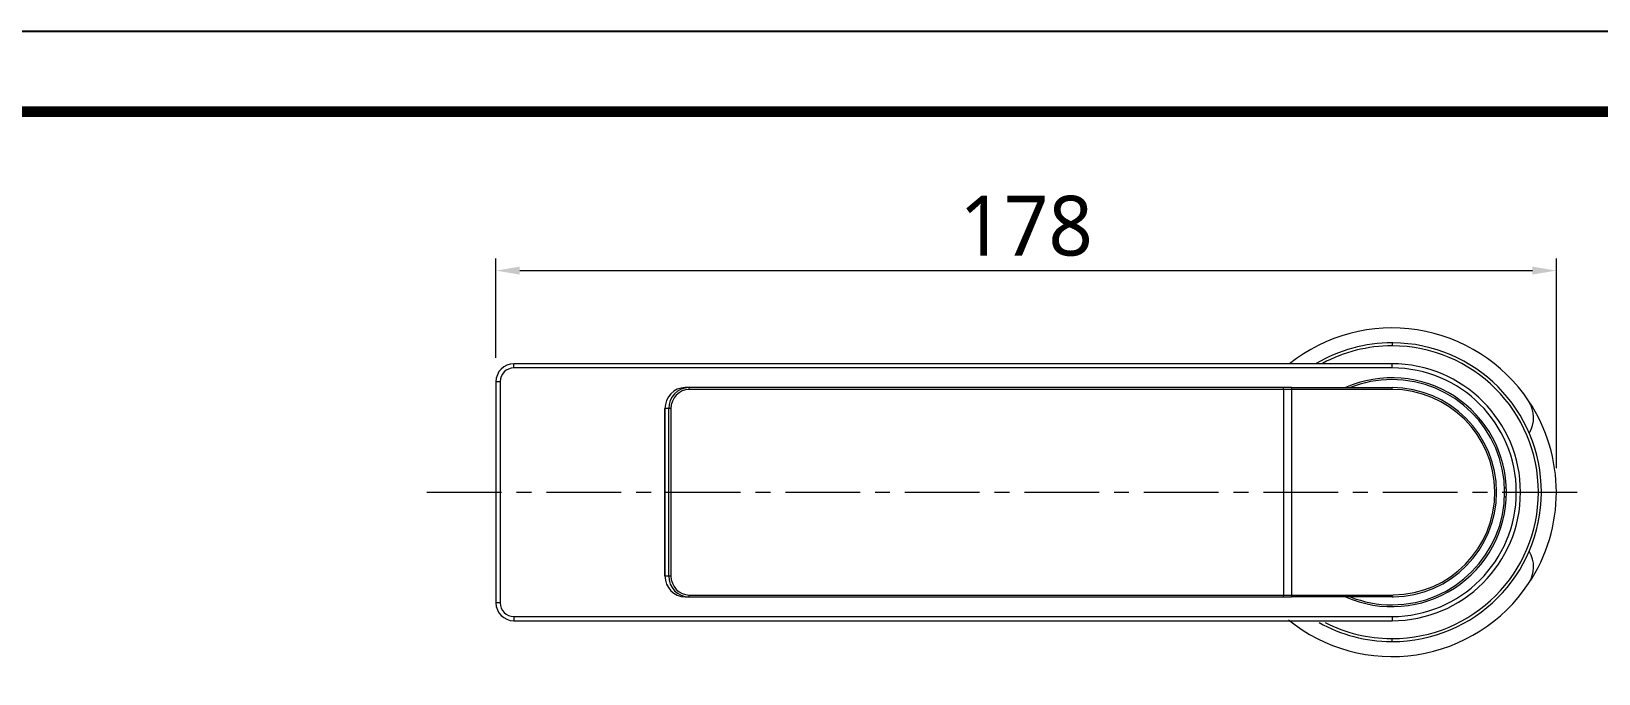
# Model space of a CAD drawing. Extents: x 2070 to 2860, y 0 to 579.
# Drawn here: x 2331.6 to 2594, y 471.3 to 578.8 of the extents above; entities that cross this region are included whole.
import ezdxf

# ---------------------------------------------------------------- set-up
doc = ezdxf.new("R2010")
doc.units = 0
doc.header["$LTSCALE"] = 10
doc.header["$MEASUREMENT"] = 0
doc.header["$PDMODE"] = 3
doc.header["$PDSIZE"] = -10
doc.linetypes.add('CENTER', pattern=[2, 1.25, -0.25, 0.25, -0.25])
doc.layers.get('0').update_dxf_attribs({"linetype": 'CONTINUOUS'})
doc.layers.get('DEFPOINTS').update_dxf_attribs({"linetype": 'CONTINUOUS'})
doc.layers.add('1', color=7, linetype='CONTINUOUS')
doc.layers.add('BODY', color=7, linetype='CONTINUOUS')
doc.styles.add('Daelim Dimension', font='NanumGothic.ttf')
doc.dimstyles.new('DEFAULT', dxfattribs={"dimscale": 2, "dimtxt": 2, "dimasz": 2, "dimexe": 0, "dimexo": 2, "dimgap": 1, "dimtad": 1, "dimdec": 0, "dimzin": 9, "dimdsep": 46, "dimtxsty": 'Daelim Dimension', "dimcen": 0.5, "dimclrd": 5, "dimclre": 5, "dimclrt": 256, "dimadec": 1, "dimazin": 0, "dimtfac": 1, "dimtdec": 0, "dimtix": 1, "dimtmove": 0, "dimatfit": 3, "dimfxl": 1, "dimtolj": 1, "dimtzin": 1, "dimlwd": 9, "dimlwe": 9, "dimarcsym": 0})

# ---------------------------------------------------------------- blocks, each defined once
blk = doc.blocks.new('*D11')
at = {"color": 5, "lineweight": 9, "ltscale": 0.5, "transparency": 16777216}
for p, q in [((2409.38, 524.13), (2409.38, 540.72)), ((2586.88, 505.63), (2586.88, 540.72)), ((2413.38, 538.72), (2582.88, 538.72))]:
    blk.add_line(p, q, dxfattribs=at)
at = {"color": 5, "ltscale": 0.5, "transparency": 16777216}
for points in [[(2413.38, 539.39), (2413.38, 538.05), (2409.38, 538.72)], [(2582.88, 539.39), (2582.88, 538.05), (2586.88, 538.72)]]:
    blk.add_solid(points, dxfattribs=at)
at = {"layer": 'DEFPOINTS', "color": 0, "ltscale": 0.5, "transparency": 16777216}
for p in [(2586.88, 538.72), (2409.38, 520.13), (2586.88, 501.63)]:
    blk.add_point(p, dxfattribs=at)
at = {"color": 7, "ltscale": 0.5, "transparency": 16777216, "insert": (2498.13, 546.17), "char_height": 10, "attachment_point": 5, "style": 'Daelim Dimension'}
blk.add_mtext('\\A1;178', dxfattribs=at)

msp = doc.modelspace()

# ---------------------------------------------------------------- linework, layer by layer
at = {"ltscale": 0.5}
msp.add_lwpolyline([(2070.24, 0), (2860.12, 0), (2860.12, 578.76), (2070.24, 578.76)], close=True, dxfattribs=at)
at = {"color": 5, "linetype": 'ByBlock', "lineweight": 200, "const_width": 1.82}
msp.add_lwpolyline([(2082.94, 24.78), (2847.34, 24.78), (2847.34, 565.32), (2082.94, 565.32)], close=True, dxfattribs=at)
at = {"layer": '1', "color": 7, "linetype": 'Continuous', "lineweight": 13}
for p, q in [((2559.38, 526.63), (2559.38, 526.13)), ((2412.38, 522.43), (2412.38, 523.13)), ((2559.38, 522.43), (2412.38, 522.43)), ((2559.38, 522.43), (2559.38, 523.13)), ((2410.08, 520.13), (2409.38, 520.13)), ((2410.08, 520.13), (2410.08, 483.13)), ((2541.24, 518.83), (2441.76, 518.83)), ((2542.53, 518.83), (2541.24, 518.83)), ((2541.24, 484.43), (2541.24, 518.83)), ((2542.53, 519.13), (2542.53, 518.83)), ((2559.38, 518.83), (2542.53, 518.83)), ((2542.53, 518.83), (2542.53, 484.43)), ((2559.38, 518.83), (2559.38, 519.13)), ((2437.68, 487.63), (2437.68, 515.63)), ((2438.3, 515.63), (2437.68, 515.63)), ((2438.3, 487.63), (2438.3, 515.63)), ((2438.66, 515.63), (2438.3, 515.63)), ((2438.66, 515.63), (2438.66, 487.63)), ((2578.53, 501.63), (2578.23, 501.63)), ((2437.68, 487.63), (2437.67, 487.63)), ((2437.68, 487.63), (2438.3, 487.63)), ((2438.3, 487.63), (2438.66, 487.63)), ((2410.08, 483.13), (2409.38, 483.13)), ((2441.76, 484.43), (2541.24, 484.43)), ((2541.24, 484.43), (2542.53, 484.43)), ((2542.53, 484.43), (2559.38, 484.43)), ((2542.53, 484.43), (2542.53, 484.13)), ((2559.38, 484.13), (2559.38, 484.43)), ((2412.38, 480.83), (2412.38, 480.13)), ((2412.38, 480.83), (2559.38, 480.83)), ((2559.38, 480.83), (2559.38, 480.13)), ((2559.38, 476.63), (2559.38, 477.13))]:
    msp.add_line(p, q, dxfattribs=at)
at = {"layer": '1', "color": 7, "linetype": 'Continuous', "lineweight": 18}
for p, q in [((2559.38, 523.13), (2412.38, 523.13)), ((2409.38, 520.13), (2409.38, 483.13)), ((2441.68, 519.13), (2441.06, 519.13)), ((2541.16, 519.13), (2441.68, 519.13)), ((2542.53, 519.13), (2541.16, 519.13)), ((2542.53, 519.13), (2559.38, 519.13)), ((2437.67, 515.68), (2437.67, 515.26)), ((2437.67, 515.26), (2437.67, 487.63)), ((2578.21, 502.38), (2578.51, 502.38)), ((2578.21, 500.88), (2578.51, 500.88)), ((2441.06, 484.13), (2441.68, 484.13)), ((2441.68, 484.13), (2541.16, 484.13)), ((2541.16, 484.13), (2542.53, 484.13)), ((2559.38, 484.13), (2542.53, 484.13)), ((2412.38, 480.13), (2559.38, 480.13))]:
    msp.add_line(p, q, dxfattribs=at)
for centre, radius, start, end in [((2559.38, 501.63), 27.5, 33.749, 128.5745), ((2559.38, 501.63), 25, 90, 120.511), ((2559.38, 501.63), 25, 270, 89.7478), ((2559.38, 501.63), 25, 89.7478, 90), ((2412.38, 520.13), 3, 90, 180), ((2559.38, 501.63), 21.5, 0, 90), ((2559.38, 501.63), 19.15, 0, 113.9569), ((2559.38, 501.63), 18.85, 90.1769, 111.8162), ((2559.38, 501.63), 18.85, 270.1769, 90.1769), ((2559.38, 501.63), 17.5, 360, 90), ((2578.08, 514.13), 5, 328.3724, 33.749), ((2559.38, 501.63), 27.5, 326.2528, 33.7472), ((2559.38, 501.63), 19.15, 246.0431, 0), ((2559.38, 501.63), 21.5, 270, 360), ((2559.38, 501.63), 17.5, 270.7877, 0), ((2578.08, 489.13), 5, 326.251, 31.6276), ((2559.38, 501.63), 27.5, 230.8771, 326.251), ((2412.38, 483.13), 3, 180, 270), ((2559.38, 501.63), 18.85, 248.1831, 270.1769), ((2559.38, 501.63), 17.5, 270, 270.7877), ((2559.38, 501.63), 25, 240.7503, 269.6418), ((2559.38, 501.63), 25, 269.6418, 270)]:
    msp.add_arc(centre, radius, start, end, dxfattribs=at)
at = {"layer": '1', "color": 7, "linetype": 'Continuous', "lineweight": 13}
for centre, radius, start, end in [((2559.38, 501.63), 24.5, 90, 118.3694), ((2559.38, 501.63), 24.5, 270, 90), ((2412.38, 520.13), 2.3, 90, 180), ((2559.38, 501.63), 20.8, 270, 90), ((2559.38, 501.63), 17.2, 270.7877, 90), ((2412.38, 483.13), 2.3, 180, 270), ((2559.38, 501.63), 17.2, 270, 270.7877), ((2559.38, 501.63), 24.5, 242.805, 269.6418), ((2559.38, 501.63), 24.5, 269.6418, 270)]:
    msp.add_arc(centre, radius, start, end, dxfattribs=at)
at = {"layer": '1', "color": 7, "linetype": 'Continuous', "lineweight": 18}
for centre, major_axis, start_param, end_param in [((2441.06, 515.63), (0, -3.5), 3.141593, 4.712389), ((2441.68, 515.63), (0, -3.5), 3.141593, 4.712389), ((2441.76, 515.63), (0, -3.2), 3.141593, 4.712389), ((2441.06, 487.63), (0, -3.5), 4.712389, 6.283185), ((2441.68, 487.63), (0, -3.5), 4.712389, 6.283185), ((2441.76, 487.63), (0, -3.2), 4.712389, 6.283185)]:
    msp.add_ellipse(centre, major_axis=major_axis, ratio=0.965926, start_param=start_param, end_param=end_param, dxfattribs=at)
at = {"layer": '1', "color": 7, "linetype": 'Continuous', "lineweight": 13}
for centre, major_axis, start_param, end_param in [((2441.68, 518.83), (0, 0.3), 4.712389, 6.283185), ((2541.16, 518.83), (0, -0.3), 1.570796, 3.141593), ((2441.68, 484.43), (0, 0.3), 3.141593, 4.712389), ((2541.16, 484.43), (0, -0.3), 0, 1.570796)]:
    msp.add_ellipse(centre, major_axis=major_axis, ratio=0.258819, start_param=start_param, end_param=end_param, dxfattribs=at)
at = {"layer": 'BODY', "color": 1, "linetype": 'CENTER', "lineweight": 5}
msp.add_line((2397.84, 501.63), (2591.1, 501.63), dxfattribs=at)

# ---------------------------------------------------------------- dimensions: what is measured, and where the dimension line sits
at = {"color": 5, "ltscale": 0.5}
dim = msp.add_linear_dim(base=(2586.87508104, 538.72157007), p1=(2409.37508104, 520.12660493), p2=(2586.87508104, 501.62660493), dimstyle='DEFAULT', override={"dimtxt": 5, "dimexe": 1, "dimclrt": 7}, dxfattribs=at)
dim.commit()
dim.dimension.update_dxf_attribs({"geometry": '*D11', "text_midpoint": (2498.12508104, 546.16506077)})

doc.saveas('drawing.dxf')
